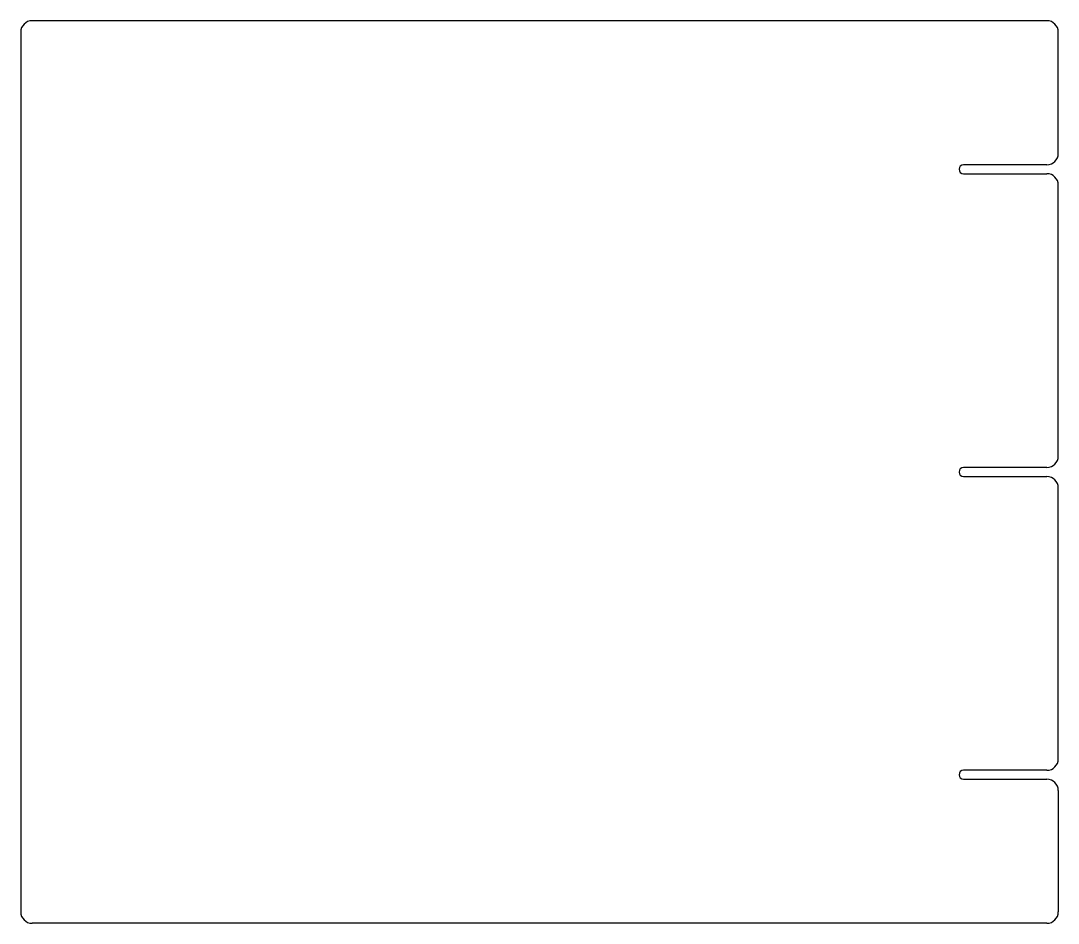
# Model space of a CAD drawing. Extents: x 60 to 290, y -250 to -50.
import ezdxf

# ---------------------------------------------------------------- set-up
doc = ezdxf.new("R2010")
doc.units = 0
doc.header["$MEASUREMENT"] = 0
doc.layers.add('BLACK', color=7, linetype='CONTINUOUS')

msp = doc.modelspace()

# ---------------------------------------------------------------- linework, layer by layer
at = {"layer": 'BLACK', "linetype": 'CONTINUOUS'}
for p, q in [((288, -50), (63, -50)), ((60.5, -52.5), (60.5, -247.5)), ((290.5, -79.4), (290.5, -52.5)), ((288, -81.9), (269.5, -81.9)), ((269.5, -83.9), (288, -83.9)), ((290.5, -146.5), (290.5, -86.4)), ((288, -149), (269.5, -149)), ((269.5, -151), (288, -151)), ((290.5, -213.6), (290.5, -153.5)), ((288, -216.1), (269.5, -216.1)), ((269.5, -218.1), (288, -218.1)), ((290.5, -220.6), (290.5, -247.5)), ((288, -250), (63, -250))]:
    msp.add_line(p, q, dxfattribs=at)
at = {"layer": 'BLACK'}
for centre, radius, start, end in [((63, -52.5), 2.5, 90, 180), ((288, -52.5), 2.5, 0, 90), ((288, -79.4), 2.5, -90, 0), ((269.5, -82.9), 1, -270, -90), ((288, -86.4), 2.5, 0, 90), ((288, -146.5), 2.5, -90, 0), ((269.5, -150), 1, -270, -90), ((288, -153.5), 2.5, 0, 90), ((288, -213.6), 2.5, -90, 0), ((269.5, -217.1), 1, -270, -90), ((288, -220.6), 2.5, 0, 90), ((63, -247.5), 2.5, -180, -90), ((288, -247.5), 2.5, -90, 0)]:
    msp.add_arc(centre, radius, start, end, dxfattribs=at)

doc.saveas('drawing.dxf')
